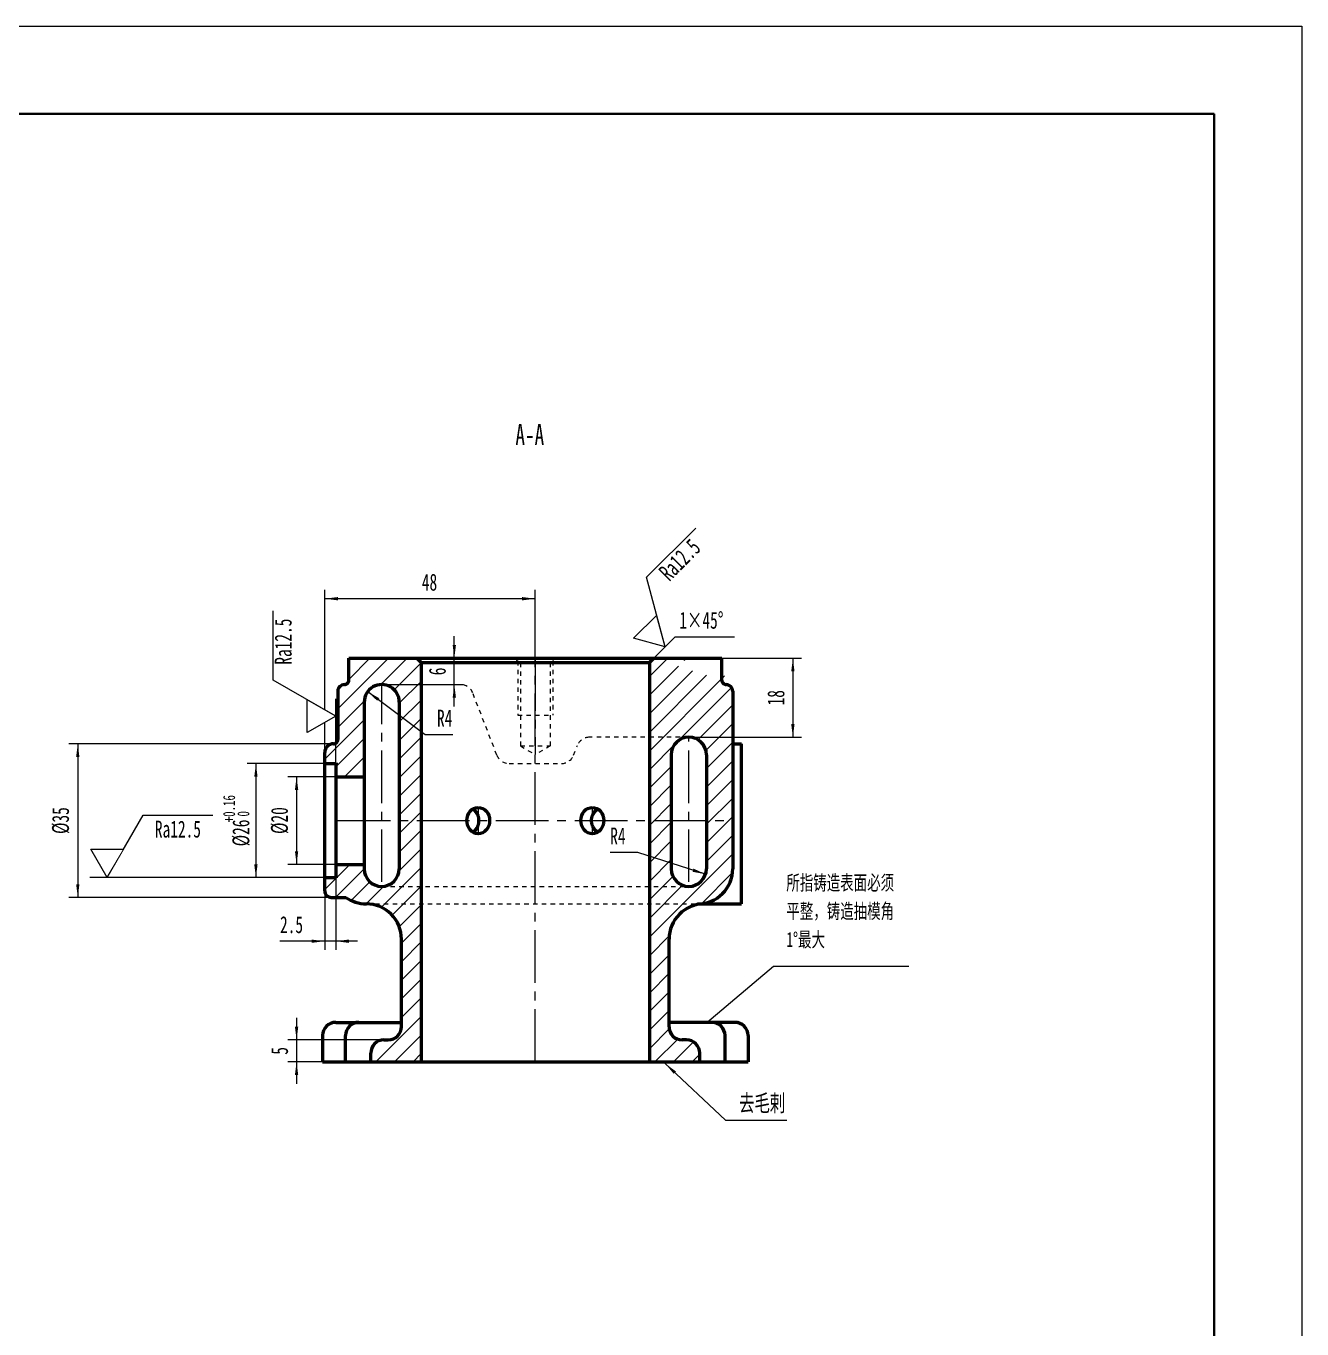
# Model space of a CAD drawing. Header units: millimetres. Extents: x -420 to 420, y -297 to 297.
# Drawn here: x 129.7 to 420.5, y 0 to 297 of the extents above; entities that cross this region are included whole.
import ezdxf

# ---------------------------------------------------------------- set-up
doc = ezdxf.new("R2010")
doc.units = ezdxf.units.MM
doc.set_wipeout_variables(frame=1)
doc.linetypes.add('点画线', pattern=[18, 12, -2, 2, -2])
doc.linetypes.add('虚线', pattern=[2, 1, -1])
doc.layers.get('0').update_dxf_attribs({"lineweight": 35})
for name, color, linetype, lineweight in [('EB0', 7, 'Continuous', 35), ('中心线层', 1, '点画线', 18), ('剖面线层', 7, 'Continuous', 18), ('尺寸线层', 7, 'Continuous', 18), ('虚线层', 6, '虚线', 18)]:
    doc.layers.add(name, color=color, linetype=linetype, lineweight=lineweight)
doc.styles.add('标准', font='', dxfattribs={"width": 0.667})
doc.styles.get('标准').set_extended_font_data('宋体')
doc.dimstyles.new('标准', dxfattribs={"dimtxt": 3.853125, "dimasz": 3, "dimexe": 2, "dimexo": 0, "dimgap": 1.672723958333334, "dimtad": 1, "dimdec": 3, "dimdsep": 46, "dimtxsty": '标准', "dimblk": '_CAXARROW', "dimcen": 0, "dimdle": 5, "dimclrd": 256, "dimclre": 256, "dimclrt": 256, "dimazin": 2, "dimtfac": 0.7071067811865475, "dimtdec": 3, "dimtofl": 0, "dimtmove": 0, "dimatfit": 3, "dimfxl": 0, "dimfrac": 2, "dimtolj": 1, "dimtzin": 0, "dimlwd": 18, "dimarcsym": 0})
pattern_1 = [(45, (0, 0), (-2.121320343559642, 2.121320343559643), [])]

# ---------------------------------------------------------------- blocks, each defined once
blk = doc.blocks.new('*X21')
at = {"layer": '尺寸线层', "linetype": 'Continuous', "lineweight": 18, "transparency": 16777216}
for points in [[(191.3235692260137, 125.8862187870687), (191.6985692260137, 122.8862187870687), (190.9485692260137, 122.8862187870687)], [(191.3235692260137, 105.8862187870687), (191.6985692260137, 108.8862187870687), (190.9485692260137, 108.8862187870687)]]:
    blk.add_hatch(color=256, dxfattribs=at).paths.add_polyline_path(points, flags=0)
for p, q in [((206.7361359133554, 125.8862187870686), (189.3235692260137, 125.8862187870687)), ((191.3235692260137, 125.8862187870687), (191.3235692260137, 105.8862187870687)), ((200.7361390880103, 105.8862187870686), (189.3235692260137, 105.8862187870687))]:
    blk.add_line(p, q, dxfattribs=at)
at = {"layer": '尺寸线层', "linetype": 'Continuous', "lineweight": 18, "transparency": 16777216, "insert": (187.4907624291387, 115.8862137870686), "char_height": 3.853125, "width": 7.779836724375045, "attachment_point": 5, "rotation": 89.9999999999999, "line_spacing_factor": 1.150569886022796, "style": '标准'}
blk.add_mtext('\\T1.001;%%C20', dxfattribs=at)
blk = doc.blocks.new('_CAXARROW')
blk.add_hatch(color=256).paths.add_polyline_path([(0, 0), (-1, 0.125), (-1, -0.125)], flags=0)
blk = doc.blocks.new('*X23')
at = {"layer": '尺寸线层', "linetype": 'Continuous', "lineweight": 18, "char_height": 3.853125, "attachment_point": 1, "rotation": 90, "line_spacing_factor": 1.150569886022796, "style": '标准'}
for s, insert, width in [('\\T1.001;{\\H0.707107x;+0.16}', (174.5686098106112, 115.5061340458345), 12.93328446748848), ('\\T1.001;%%C26', (176.6925062543612, 110.0210784876965), 23.68898869748848), ('\\T1.001;{\\H0.707107x;0}', (177.8210595949862, 116.8098170031544), 12.93328446748848)]:
    blk.add_mtext(s, dxfattribs=dict(at, insert=insert, width=width))
blk = doc.blocks.new('*X22')
at = {"layer": '尺寸线层', "linetype": 'Continuous', "lineweight": 18, "transparency": 16777216}
for points in [[(182.054069216076, 128.8862187870686), (182.429069216076, 125.8862187870686), (181.679069216076, 125.8862187870686)], [(182.054069216076, 102.8862187870686), (182.429069216076, 105.8862187870686), (181.679069216076, 105.8862187870686)]]:
    blk.add_hatch(color=256, dxfattribs=at).paths.add_polyline_path(points, flags=0)
for p, q in [((200.7361390880102, 128.8862187870686), (180.054069216076, 128.8862187870686)), ((182.054069216076, 128.8862187870686), (182.054069216076, 102.8862187870686)), ((200.7361390880103, 102.8862187870686), (180.054069216076, 102.8862187870686))]:
    blk.add_line(p, q, dxfattribs=at)
blk.add_blockref('*X23', (0, 0), dxfattribs=at)
blk = doc.blocks.new('*X24')
at = {"layer": '尺寸线层', "linetype": 'Continuous', "lineweight": 18, "transparency": 16777216}
for points in [[(191.3235692260137, 65.88621878706863), (191.6985692260137, 68.88621878706863), (190.9485692260137, 68.88621878706863)], [(191.3235692260137, 60.8862187870688), (191.6985692260137, 57.8862187870688), (190.9485692260137, 57.8862187870688)]]:
    blk.add_hatch(color=256, dxfattribs=at).paths.add_polyline_path(points, flags=0)
for p, q in [((191.3235692260137, 70.88621878706863), (191.3235692260137, 55.8862187870688)), ((210.7361359134684, 65.88621878706863), (189.3235692260137, 65.88621878706863)), ((197.2361390880101, 60.8862187870688), (189.3235692260137, 60.8862187870688))]:
    blk.add_line(p, q, dxfattribs=at)
at = {"layer": '尺寸线层', "linetype": 'Continuous', "lineweight": 18, "transparency": 16777216, "insert": (187.4693454760136, 63.3862137870687), "char_height": 3.853125, "width": 2.077444453124983, "attachment_point": 5, "rotation": 90, "line_spacing_factor": 1.150569886022796, "style": '标准'}
blk.add_mtext('\\T1.001;5', dxfattribs=at)
blk = doc.blocks.new('*X25')
at = {"layer": '尺寸线层', "linetype": 'Continuous', "lineweight": 18, "transparency": 16777216}
for points in [[(197.7361392205896, 88.3862187870692), (194.7361392205896, 88.0112187870692), (194.7361392205896, 88.7612187870692)], [(200.2361390880103, 88.3862187870692), (203.2361390880103, 88.0112187870692), (203.2361390880103, 88.7612187870692)]]:
    blk.add_hatch(color=256, dxfattribs=at).paths.add_polyline_path(points, flags=0)
for p, q in [((197.7361392205896, 102.8862187870686), (197.7361392205896, 86.3862187870692)), ((200.2361390880103, 102.8862187870686), (200.2361390880103, 86.3862187870692)), ((205.2361390880103, 88.3862187870692), (187.5413892205896, 88.3862187870692))]:
    blk.add_line(p, q, dxfattribs=at)
at = {"layer": '尺寸线层', "linetype": 'Continuous', "lineweight": 18, "transparency": 16777216, "insert": (190.1745354705897, 92.1262187870692), "char_height": 3.853125, "width": 7.60850109937499, "attachment_point": 5, "line_spacing_factor": 1.150569886022796, "style": '标准'}
blk.add_mtext('\\T1.001;2.5', dxfattribs=at)
blk = doc.blocks.new('*X26')
at = {"layer": '尺寸线层', "linetype": 'Continuous', "lineweight": 18, "transparency": 16777216}
for points in [[(304.4553905872373, 152.8862187870687), (304.8303905872373, 149.8862187870687), (304.0803905872373, 149.8862187870687)], [(304.4553905872373, 134.8862187870686), (304.8303905872373, 137.8862187870686), (304.0803905872373, 137.8862187870686)]]:
    blk.add_hatch(color=256, dxfattribs=at).paths.add_polyline_path(points, flags=0)
for p, q in [((288.2361327387005, 152.8862187870688), (306.4553905872373, 152.8862187870687)), ((304.4553905872373, 152.8862187870687), (304.4553905872373, 134.8862187870686)), ((280.7361358783808, 134.8862187870686), (306.4553905872373, 134.8862187870686))]:
    blk.add_line(p, q, dxfattribs=at)
at = {"layer": '尺寸线层', "linetype": 'Continuous', "lineweight": 18, "transparency": 16777216, "insert": (300.6083058216122, 143.8862137870687), "char_height": 3.853125, "width": 4.543135432500009, "attachment_point": 5, "rotation": 90, "line_spacing_factor": 1.150569886022796, "style": '标准'}
blk.add_mtext('\\T1.001;18', dxfattribs=at)
blk = doc.blocks.new('*X27')
at = {"layer": '尺寸线层', "linetype": 'Continuous', "lineweight": 18}
blk.add_hatch(color=256, dxfattribs=at).paths.add_polyline_path([(275.3683203917381, 60.47701431648881), (277.8118584823416, 58.69663609830872), (277.2984257489247, 58.14993066733496)], flags=0)
for p, q in [((275.3683203917381, 60.47701431648881), (289.1222829375295, 47.56012308930792)), ((289.1222829375295, 47.56012308930792), (303.0997629375295, 47.56012308930792))]:
    blk.add_line(p, q, dxfattribs=at)
at = {"layer": '尺寸线层', "linetype": 'Continuous', "lineweight": 18, "insert": (297.4611042656545, 51.30012308930793), "char_height": 3.853125, "width": 15.70410938062497, "attachment_point": 5, "line_spacing_factor": 1.150569886022796, "style": '标准'}
blk.add_mtext('\\T1.001;去毛剌', dxfattribs=at)
blk = doc.blocks.new('*X28')
at = {"layer": '尺寸线层', "linetype": 'Continuous', "lineweight": 18, "transparency": 16777216}
for points in [[(197.7361392205896, 166.4607873201051), (200.7361392205896, 166.0857873201051), (200.7361392205896, 166.8357873201051)], [(245.7361359133554, 166.4607873201051), (242.7361359133554, 166.0857873201051), (242.7361359133554, 166.8357873201051)]]:
    blk.add_hatch(color=256, dxfattribs=at).paths.add_polyline_path(points, flags=0)
for p, q in [((197.7361392205896, 131.3862187870561), (197.7361392205896, 168.4607873201051)), ((245.7361359133554, 166.4607873201051), (197.7361392205896, 166.4607873201051)), ((245.7361359133554, 152.8862187870687), (245.7361359133554, 168.4607873201051))]:
    blk.add_line(p, q, dxfattribs=at)
at = {"layer": '尺寸线层', "linetype": 'Continuous', "lineweight": 18, "transparency": 16777216, "insert": (221.6290478013475, 170.2007873201051), "char_height": 3.853125, "width": 4.971474494999995, "attachment_point": 5, "line_spacing_factor": 1.150569886022796, "style": '标准'}
blk.add_mtext('\\T1.001;48', dxfattribs=at)
blk = doc.blocks.new('*X29')
at = {"layer": '尺寸线层', "linetype": 'Continuous', "lineweight": 18}
for p, q in [((0, 0), (4.898185644011733, 4.898185644011789)), ((4.898185644011733, 4.898185644011789), (18.43745321784593, 4.898185644011789))]:
    blk.add_line(p, q, dxfattribs=at)
at = {"layer": '尺寸线层', "linetype": 'Continuous', "lineweight": 18, "insert": (10.86726876472095, 8.638185644011827), "char_height": 3.853125, "width": 15.08850048, "attachment_point": 5, "line_spacing_factor": 1.150569886022796, "style": '标准'}
blk.add_mtext('\\T1.001;1×45%%D', dxfattribs=at)
blk = doc.blocks.new('*X30')
at = {"layer": '尺寸线层', "linetype": 'Continuous', "lineweight": 18, "transparency": 16777216}
blk.add_hatch(color=256, dxfattribs=at).paths.add_polyline_path([(207.5286052649183, 145.2761449657064), (210.1583088304933, 143.7844063300191), (209.7101976719988, 143.1829943334373)], flags=0)
for p, q in [((207.5286052649183, 145.2761449657064), (220.6478290069379, 135.5010314279029)), ((220.6478290069379, 135.5010314279029), (226.9789890069378, 135.5010314279029))]:
    blk.add_line(p, q, dxfattribs=at)
at = {"layer": '尺寸线层', "linetype": 'Continuous', "lineweight": 18, "transparency": 16777216, "insert": (225.0831581475628, 139.2410314279029), "char_height": 3.853125, "width": 5.099976213749983, "attachment_point": 5, "line_spacing_factor": 1.150569886022796, "style": '标准'}
blk.add_mtext('\\T1.001;R4', dxfattribs=at)
blk = doc.blocks.new('*X31')
at = {"layer": '尺寸线层', "linetype": 'Continuous', "lineweight": 18, "transparency": 16777216}
blk.add_hatch(color=256, dxfattribs=at).paths.add_polyline_path([(284.5428283710639, 103.6577675131368), (281.5726417208514, 104.2222285506755), (281.8029763347135, 104.9359833864959)], flags=0)
for p, q in [((269.1419417404115, 108.627761546354), (262.8107817404116, 108.627761546354)), ((284.5428283710639, 103.6577675131368), (269.1419417404115, 108.627761546354))]:
    blk.add_line(p, q, dxfattribs=at)
at = {"layer": '尺寸线层', "linetype": 'Continuous', "lineweight": 18, "transparency": 16777216, "insert": (264.5781108810366, 112.367761546354), "char_height": 3.853125, "width": 5.099976213749983, "attachment_point": 5, "line_spacing_factor": 1.150569886022796, "style": '标准'}
blk.add_mtext('\\T1.001;R4', dxfattribs=at)
blk = doc.blocks.new('*X70')
at = {"layer": '尺寸线层', "linetype": 'Continuous', "lineweight": 18}
for p, q in [((0, 0), (8.210382708091942, 14.22079999999993)), ((8.210382708091942, 14.22079999999993), (24.06302270809195, 14.2207999999998)), ((0, 0), (-3.731992140041683, 6.464000000000027)), ((-3.731992140041683, 6.464000000000027), (3.731992140041797, 6.46399999999997)), ((31.87706622023239, -1.4210854715202e-14), (-4, 0))]:
    blk.add_line(p, q, dxfattribs=at)
at = {"layer": '尺寸线层', "linetype": 'Continuous', "lineweight": 18, "insert": (15.22199891809192, 11.02079999999987), "char_height": 3.853125, "width": 19.20603822, "attachment_point": 5, "line_spacing_factor": 1.150569886022796, "style": '标准'}
blk.add_mtext('\\T1.001; Ra12.5 ', dxfattribs=at)
blk = doc.blocks.new('*X71')
at = {"layer": '尺寸线层', "linetype": 'Continuous', "lineweight": 18, "transparency": 16777216}
for points in [[(141.4460097504413, 133.3862187870686), (141.8210097504413, 130.3862187870686), (141.0710097504413, 130.3862187870686)], [(141.4460097504413, 98.38621878686546), (141.8210097504413, 101.3862187868655), (141.0710097504413, 101.3862187868655)]]:
    blk.add_hatch(color=256, dxfattribs=at).paths.add_polyline_path(points, flags=0)
for p, q in [((193.7305636734377, 133.3862187870686), (139.4460097504413, 133.3862187870686)), ((141.4460097504413, 133.3862187870686), (141.4460097504413, 98.38621878686546)), ((199.2361392203024, 98.38621878686547), (139.4460097504413, 98.38621878686546))]:
    blk.add_line(p, q, dxfattribs=at)
at = {"layer": '尺寸线层', "linetype": 'Continuous', "lineweight": 18, "transparency": 16777216, "insert": (137.5917860004413, 115.886213786967), "char_height": 3.853125, "width": 7.715585865000008, "attachment_point": 5, "rotation": 90, "line_spacing_factor": 1.150569886022796, "style": '标准'}
blk.add_mtext('\\T1.001;%%C35', dxfattribs=at)
blk = doc.blocks.new('*X72')
at = {"layer": '尺寸线层', "linetype": 'Continuous', "lineweight": 18, "transparency": 16777216}
for points in [[(227.2803635941223, 152.8862187870688), (226.9053635941223, 155.8862187870688), (227.6553635941223, 155.8862187870688)], [(227.2803635941223, 146.8862187870688), (226.9053635941223, 143.8862187870688), (227.6553635941223, 143.8862187870688)]]:
    blk.add_hatch(color=256, dxfattribs=at).paths.add_polyline_path(points, flags=0)
for p, q in [((227.2803635941223, 141.8862187870688), (227.2803635941223, 157.8862187870688)), ((203.2361390880102, 152.8862187870688), (229.2803635941223, 152.8862187870688)), ((210.7361361453729, 146.8862187870688), (229.2803635941223, 146.8862187870688))]:
    blk.add_line(p, q, dxfattribs=at)
at = {"layer": '尺寸线层', "linetype": 'Continuous', "lineweight": 18, "transparency": 16777216, "insert": (223.4404178128723, 149.8862237870688), "char_height": 3.853125, "width": 2.184529218750001, "attachment_point": 5, "rotation": 90, "line_spacing_factor": 1.150569886022796, "style": '标准'}
blk.add_mtext('\\T1.001;6', dxfattribs=at)
blk = doc.blocks.new('*X73')
at = {"layer": '尺寸线层', "linetype": 'Continuous', "lineweight": 18}
for p, q in [((-14.22080000000005, 8.210382708091743), (-14.22080000000017, 24.06302270809175)), ((0, 0), (-14.22080000000005, 8.210382708091743)), ((-6.46399999999997, -3.731992140041797), (-6.464000000000027, 3.731992140041712)), ((0, -10.77874623020094), (0, 4)), ((0, 0), (-6.46399999999997, -3.731992140041797))]:
    blk.add_line(p, q, dxfattribs=at)
at = {"layer": '尺寸线层', "linetype": 'Continuous', "lineweight": 18, "insert": (-11.93550379000009, 16.13670270809178), "char_height": 3.853125, "width": 19.20603822000004, "attachment_point": 5, "rotation": 90.00000000000041, "line_spacing_factor": 1.150569886022796, "style": '标准'}
blk.add_mtext('\\T1.001; Ra12.5 ', dxfattribs=at)
blk = doc.blocks.new('*X74')
at = {"layer": '尺寸线层', "linetype": 'Continuous', "lineweight": 18}
for p, q in [((-4.250006824869274, 15.86124140292614), (6.959502418839747, 27.07075064663533)), ((0, 0), (-4.250006824869274, 15.86124140292614)), ((-7.209655183148243, 1.931821284031372), (-1.931821284031514, 7.209655183148243)), ((0, 0), (-7.209655183148243, 1.931821284031372))]:
    blk.add_line(p, q, dxfattribs=at)
at = {"layer": '尺寸线层', "linetype": 'Continuous', "lineweight": 18, "insert": (2.702785706782184, 19.20325432498379), "char_height": 3.853125, "width": 24.98572572000009, "attachment_point": 5, "rotation": 45.000000000000455, "line_spacing_factor": 1.150569886022796, "style": '标准'}
blk.add_mtext('\\T1.001; Ra12.5 ', dxfattribs=at)

msp = doc.modelspace()

# ---------------------------------------------------------------- hatches: boundary and pattern name
at = {"layer": '剖面线层', "linetype": 'Continuous', "lineweight": 18}
h = msp.add_hatch(dxfattribs=at)
h.set_pattern_fill('无图案', color=256, scale=3, angle=45, style=0, pattern_type=0)
h.set_pattern_definition(pattern_1)
edge = h.paths.add_edge_path(flags=0)
edge.add_line((215.2361359133553, 69.88621878706863), (215.2361359133553, 88.88621878706294))
edge.add_line((215.2361359133554, 68.88621878686553), (215.2361359133553, 69.88621878706863))
edge.add_arc((212.2361359135585, 68.88621878686547), 2.999999999796856, 269.9999999999989, 360.0000000000011)
edge.add_line((211.2361359135482, 65.88621878706863), (212.2361359135584, 65.88621878706863))
edge.add_arc((211.2361359135481, 62.88621878687578), 3.00000000019282, 90, 179.9999999999997)
edge.add_line((208.2361359133555, 60.8862187870688), (208.2361359133555, 62.88621878687582))
edge.add_line((219.7361390880101, 60.8862187870688), (208.2361359133555, 60.8862187870688))
edge.add_line((219.7361390880101, 96.88621878706869), (219.7361390880101, 60.8862187870688))
edge.add_line((207.2361359133496, 96.88621878706869), (219.7361390880101, 96.88621878706869))
edge.add_arc((207.2361359133496, 88.88621878706294), 8.00000000000577, 359.9999999999999, 450)
edge = h.paths.add_edge_path(flags=0)
edge.add_arc((199.2361392203865, 99.8862187866623), 1.499999999796785, 179.9999999999995, 270.0000000000011)
edge.add_line((202.5724463870916, 98.38621878686547), (199.2361392203866, 98.38621878686547))
edge.add_arc((207.2361359133513, 104.8862187870639), 7.999999999995207, 234.340912306346, 270.0000000000004)
edge.add_line((219.7361390880101, 96.88621878706869), (207.2361359133496, 96.88621878706869))
edge.add_line((219.7361390880101, 100.8862187870687), (219.7361390880101, 96.88621878706869))
edge.add_line((210.7361359133553, 100.8862187870687), (219.7361390880101, 100.8862187870687))
edge.add_arc((210.7361359133552, 104.8862187870686), 3.999999999999972, 179.9999999999998, 270)
edge.add_line((206.7361359133554, 105.8862187870686), (206.7361359133554, 104.8862187870686))
edge.add_line((200.2361390880103, 105.8862187870686), (206.7361359133554, 105.8862187870686))
edge.add_line((200.2361390880103, 104.8761396544539), (200.2361390880103, 105.8862187870686))
edge.add_line((200.2361390880103, 102.8862187870686), (200.2361390880103, 104.8761396544539))
edge.add_line((197.7361392205897, 102.8862187870686), (200.2361390880103, 102.8862187870686))
edge.add_line((197.7361392205897, 99.88621878666231), (197.7361392205897, 102.8862187870686))
edge = h.paths.add_edge_path(flags=0)
edge.add_arc((210.7361359133553, 104.8862187870687), 4, 270.0000000000004, 359.9999999999994)
edge.add_line((219.7361390880101, 100.8862187870687), (210.7361359133553, 100.8862187870687))
edge.add_line((219.7361390880101, 115.8862187870686), (219.7361390880101, 100.8862187870687))
edge.add_line((214.7361359133554, 115.8862187870686), (219.7361390880101, 115.8862187870686))
edge.add_line((214.7361359133554, 104.8862187870686), (214.7361359133554, 115.8862187870686))
edge = h.paths.add_edge_path(flags=0)
edge.add_line((214.7361359133554, 115.8862187870686), (214.7361359133554, 142.8862187870688))
edge.add_line((219.7361390880101, 115.8862187870686), (214.7361359133554, 115.8862187870686))
edge.add_line((219.7361390880101, 146.8862187870689), (219.7361390880101, 115.8862187870686))
edge.add_line((210.7361359133554, 146.8862187870688), (219.7361390880101, 146.8862187870689))
edge.add_arc((210.7361359133553, 142.8862187870687), 4.000000000000028, 4.071109992273273e-13, 89.99999999999959)
edge = h.paths.add_edge_path(flags=0)
edge.add_arc((202.2361390882136, 147.8862187868654), 0.9999999835278572, 269.9999999884771, 359.9999999884772)
edge.add_arc((202.2361390880124, 145.3862187870666), 1.500000016271002, 89.99999999999892, 180.0000000000011)
edge.add_line((200.7361390880102, 134.3862187869648), (200.7361390880102, 145.3862187870665))
edge.add_arc((199.736139088114, 134.3862187869649), 0.9999999998962048, 270.0000025302697, 360.0000025302714)
edge.add_arc((199.7361392205985, 131.3862187870598), 2.000000000008841, 90.00000253026326, 180.0000025302584)
edge.add_line((197.7361392205896, 128.8862187870686), (197.7361392205896, 131.3862187870598))
edge.add_line((200.2361390880102, 128.8862187870686), (197.7361392205896, 128.8862187870686))
edge.add_line((200.2361390880102, 125.8862187870686), (200.2361390880102, 128.8862187870686))
edge.add_line((206.7361359133554, 125.8862187870686), (200.2361390880102, 125.8862187870686))
edge.add_line((206.7361359133554, 142.8862187870688), (206.7361359133554, 125.8862187870686))
edge.add_arc((210.7361359133554, 142.8862187870688), 4.000000000000028, 90.0000000000004, 179.9999999999996)
edge.add_line((219.7361390880101, 146.8862187870688), (210.7361359133554, 146.8862187870688))
edge.add_line((219.7361390880101, 151.8862187870688), (219.7361390880101, 146.8862187870688))
edge.add_line((218.7361390880101, 152.8862187870688), (219.7361390880101, 151.8862187870688))
edge.add_line((203.2361390880102, 152.8862187870687), (218.7361390880101, 152.8862187870688))
edge.add_line((203.2361390880102, 147.8862187868654), (203.2361390880102, 152.8862187870687))
h = msp.add_hatch(dxfattribs=at)
h.set_pattern_fill('无图案', color=256, scale=3, angle=45, style=0, pattern_type=0)
h.set_pattern_definition(pattern_1)
edge = h.paths.add_edge_path(flags=0)
edge.add_line((283.2361359133552, 60.8862187870688), (271.7361390880101, 60.8862187870688))
edge.add_line((283.2361359133552, 62.88621878687582), (283.2361359133552, 60.8862187870688))
edge.add_arc((280.2361359131624, 62.88621878687585), 3.000000000192699, 359.9999999999994, 450.0000000000011)
edge.add_line((279.2361359131522, 65.88621878706863), (280.2361359131623, 65.88621878706863))
edge.add_arc((279.2361359131522, 68.88621878686554), 2.999999999796898, 180.0000000000003, 270)
edge.add_line((276.2361359133554, 69.88621878706874), (276.2361359133554, 68.88621878686553))
edge.add_line((276.2361359133554, 88.88621878706294), (276.2361359133554, 69.88621878706874))
edge.add_arc((284.236135913361, 88.88621878706297), 8.000000000005699, 89.99999999999959, 180.0000000000003)
edge.add_line((282.7361390880146, 96.88621878706869), (284.2361359133611, 96.88621878706869))
edge.add_line((271.7361390880101, 96.88621878706869), (282.7361390880146, 96.88621878706869))
edge.add_line((271.7361390880101, 60.8862187870688), (271.7361390880101, 96.88621878706869))
edge = h.paths.add_edge_path(flags=0)
edge.add_line((280.7361359133554, 100.8862187870687), (271.7361390880101, 100.8862187870687))
edge.add_arc((280.7361359133554, 104.8862187870687), 4.000000000000114, 180.0000000000004, 269.9999999999992)
edge.add_line((276.7361359133554, 115.8862187870686), (276.7361359133554, 104.8862187870686))
edge.add_line((271.7361390880101, 115.8862187870686), (276.7361359133554, 115.8862187870686))
edge.add_line((271.7361390880101, 100.8862187870687), (271.7361390880101, 115.8862187870686))
edge.add_line((276.7361359133554, 115.8862187870686), (271.7361390880101, 115.8862187870686))
edge.add_line((276.7361359133554, 130.8862187870686), (276.7361359133554, 115.8862187870686))
edge.add_arc((280.7361359133553, 130.8862187870687), 3.999999999999943, 89.99999999999919, 180.0000000000008)
edge.add_line((271.7361390880101, 134.8862187870686), (280.7361359133554, 134.8862187870686))
edge.add_line((271.7361390880101, 115.8862187870686), (271.7361390880101, 134.8862187870686))
edge = h.paths.add_edge_path(flags=0)
edge.add_arc((280.7361359133553, 104.8862187870686), 3.999999999999972, 270.0000000000008, 360)
edge.add_line((271.7361390880101, 100.8862187870686), (280.7361359133554, 100.8862187870686))
edge.add_line((271.7361390880101, 96.88621878706869), (271.7361390880101, 100.8862187870686))
edge.add_line((282.7361390880146, 96.88621878706869), (271.7361390880101, 96.88621878706869))
edge.add_arc((282.7361390880146, 104.8862187870642), 7.999999999995538, 270, 359.9999999999999)
edge.add_line((290.7361390880101, 115.8862187870686), (290.7361390880101, 104.8862187870642))
edge.add_line((284.7361359133554, 115.8862187870686), (290.7361390880101, 115.8862187870686))
edge.add_line((284.7361359133554, 104.8862187870686), (284.7361359133554, 115.8862187870686))
edge = h.paths.add_edge_path(flags=0)
edge.add_line((280.7361359133554, 134.8862187870686), (271.7361390880101, 134.8862187870686))
edge.add_arc((280.7361359133554, 130.8862187870687), 3.999999999999943, 359.9999999999992, 450.0000000000008)
edge.add_line((284.7361359133554, 115.8862187870686), (284.7361359133554, 130.8862187870686))
edge.add_line((290.7361390880101, 115.8862187870686), (284.7361359133554, 115.8862187870686))
edge.add_line((290.7361390880101, 133.3862187870686), (290.7361390880101, 115.8862187870686))
edge.add_line((290.7361390880101, 145.3862187870665), (290.7361390880101, 133.3862187870686))
edge.add_arc((289.2361327386981, 145.3862187870665), 1.500006349311946, 0, 89.99999999999783)
edge.add_arc((289.2361327384971, 147.8862187868654), 0.9999999997966142, 179.9999999999984, 270)
edge.add_line((288.2361327387005, 152.8862187870688), (288.2361327387005, 147.8862187868654))
edge.add_line((272.7361390880101, 152.8862187870688), (288.2361327387005, 152.8862187870688))
edge.add_line((271.7361390880101, 151.8862187870688), (272.7361390880101, 152.8862187870688))
edge.add_line((271.7361390880101, 134.8862187870686), (271.7361390880101, 151.8862187870688))

# ---------------------------------------------------------------- linework, layer by layer
at = {"layer": 'EB0', "linetype": 'Continuous', "lineweight": 18}
for p, q in [((-420.5, 297), (420.5, 297)), ((420.5, 297), (420.5, -297)), ((284.8356113652948, 69.88621878706876), (300.0455187567532, 82.73355178874341)), ((300.0455187567532, 82.73355178874341), (330.9071242823917, 82.73355178874341))]:
    msp.add_line(p, q, dxfattribs=at)
at = {"layer": 'EB0', "linetype": 'Continuous', "lineweight": 35}
for p, q in [((400.5000074221864, 277.0000005358978), (-400.499992577813, 277.0000219986101)), ((400.4999925778137, -276.999999464102), (400.5000074221864, 277.0000005358979))]:
    msp.add_line(p, q, dxfattribs=at)
at = {"layer": 'EB0', "linetype": 'Continuous', "lineweight": 50}
for p, q in [((203.2361390880102, 147.8862187869496), (203.2361390880102, 152.8862187870687)), ((203.2361390880102, 152.8862187870688), (288.2361327387005, 152.8862187870688)), ((219.7361390880101, 151.8862187870688), (218.7361390880101, 152.8862187870688)), ((219.7361390880101, 151.8862187870688), (219.7361390880101, 60.8862187870688)), ((219.7361390880101, 151.8862187870688), (271.7361390880101, 151.8862187870688)), ((271.7361390880101, 151.8862187870688), (272.7361390880101, 152.8862187870688)), ((271.7361390880101, 151.8862187870688), (271.7361390880101, 60.8862187870688)), ((288.2361327387005, 147.8862187869496), (288.2361327387005, 152.8862187870687)), ((200.7361390880102, 145.3862186084922), (200.7361390880102, 134.3862187870079)), ((206.7361359133554, 142.8862187870688), (206.7361359133554, 104.8862192765832)), ((214.7361359133554, 142.8862187870688), (214.7361359133554, 104.8862192470124)), ((290.7361390880101, 145.3862187870656), (290.7361390880101, 104.886218787066)), ((197.7361392205897, 99.88621878666231), (197.7361392205896, 131.3862187870561)), ((276.7361359133554, 130.8862187870686), (276.7361359133554, 104.8862194631102)), ((284.7361359133554, 130.8862187870685), (284.7361359133553, 104.8862194704733)), ((290.7361390880101, 133.3862187870686), (292.7361359133553, 133.3862187870686)), ((292.7361359133553, 96.88621878706869), (292.7361359133553, 133.3862187870687)), ((197.7361392205896, 128.8862187870686), (200.2361390880103, 128.8862187870686)), ((200.2361390880102, 128.8862187870686), (200.2361390880103, 102.8862187870686)), ((200.2361390878964, 125.8862187870686), (206.7361359133554, 125.8862187870686)), ((200.2361390878964, 105.8862187870686), (206.7361359133554, 105.8862187870686)), ((197.7361392205896, 102.8862187870686), (200.2361390880103, 102.8862187870686)), ((199.2361392203024, 98.38621878686547), (202.5724463870918, 98.38621878686547)), ((282.7361390880164, 96.88621878706869), (292.7361359133553, 96.88621878706869)), ((215.2361359133554, 68.8862187869496), (215.2361359133554, 88.88621878706056)), ((276.2361359133554, 68.8862187869496), (276.2361359133554, 88.88621878706056)), ((200.2361390881879, 69.88621878706874), (215.2361359133554, 69.88621878706874)), ((214.5361360968743, 69.88621878706863), (215.2361359133554, 69.88621878706863)), ((291.2361327385229, 69.88621878706874), (276.2361359133554, 69.88621878706874)), ((197.2361390880101, 66.88621878678384), (197.2361390880101, 60.88621878706886)), ((202.4861359133556, 60.8862187870688), (202.4861359133556, 66.88621878721824)), ((211.2361359134684, 65.88621878706863), (212.2361363265115, 65.88621878706863)), ((280.2361359132422, 65.88621878706863), (279.2361355001991, 65.88621878706863)), ((288.9861359133549, 60.8862187870688), (288.9861359133549, 66.88621878721824)), ((294.2361327387005, 66.88621878678384), (294.2361327387005, 60.88621878706886)), ((208.2361359133555, 60.88621878706869), (208.2361359133554, 62.88621878679601)), ((283.2361359133552, 60.88621878706869), (283.2361359133552, 62.88621878679601)), ((197.2361390880101, 60.8862187870688), (294.2361327387006, 60.8862187870688))]:
    msp.add_line(p, q, dxfattribs=at)
at = {"layer": 'EB0', "color": 7, "linetype": 'Continuous', "lineweight": 18}
msp.add_line((199.736139088157, 133.3862187870686), (192.1256702366862, 133.3862187870686), dxfattribs=at)
at = {"layer": 'EB0', "linetype": 'Continuous', "lineweight": 50}
for centre, radius, start, end in [((202.2361390880125, 145.3862187870665), 1.500000000002217, 90, 180.0000000000771), ((202.2361390882136, 147.8862187868654), 0.9999999997966711, 270.0000000048218, 9.640388463663074e-09), ((210.7361359133554, 142.8862187870688), 4, 359.9999999999996, 180.0000000000004), ((289.2361327384971, 147.8862187868654), 0.9999999997966711, 180.0000000000016, 270.0000000048234), ((289.2361327386982, 145.3862187870665), 1.500000000002217, 0, 90.00000000003908), ((199.736139088114, 134.3862187869648), 0.9999999998962039, 270.0000000024606, 4.92441464716506e-09), ((280.7361359133554, 130.8862187870686), 4, 0, 180), ((199.7361392205985, 131.3862187870598), 2.000000000008839, 90.00000000010422, 180.0000000002084), ((208.2361327166542, 104.8862187870618), 7.999999977953649, 180, 180.0721864892859), ((210.7361359133553, 104.8862187870686), 3.999999999999988, 180.0000085803189, 8.58031884814674e-06), ((280.7361359133554, 104.8862187870686), 3.999999999999988, 179.9999914196812, 359.9999914196812), ((282.7361390880146, 104.8862187870642), 7.999999999995509, 270.000000000013, 2.615688170037064e-11), ((199.2361392203866, 99.88621878666231), 1.499999999796842, 180, 270.0000000032134), ((207.2361359133514, 104.8862187870641), 7.999999999995349, 234.3409123063362, 270), ((207.2361359133496, 88.88621878706294), 8.000000000005741, 359.9999999999999, 90.00000000001629), ((284.2361359133611, 88.88621878706294), 8.000000000005741, 90.00000000001343, 180.0000000000262), ((200.2361390881879, 66.88621878689105), 3.000000000177693, 90.00000000140697, 180.0000000028139), ((205.48613591325, 66.88621878717441), 2.999999999894342, 89.9999999991657, 179.9999999983328), ((212.2361359135584, 68.88621878686553), 2.999999999796884, 270.00000000161, 3.21807674544344e-09), ((279.2361359131522, 68.88621878686553), 2.999999999796898, 180, 270.0000000016057), ((285.9861359134607, 66.88621878717441), 2.999999999894328, 0, 89.99999999916298), ((291.2361327385229, 66.88621878689105), 3.000000000177693, 0, 90.00000000140697), ((211.2361359135482, 62.88621878687582), 3.000000000192799, 90.00000000152423, 180.0000000030483), ((280.2361359131623, 62.88621878687582), 3.000000000192813, 0, 90.00000000152423)]:
    msp.add_arc(centre, radius, start, end, dxfattribs=at)
for centre in [(232.7361335323643, 115.8862187870686), (258.7361382943463, 115.8862187870686)]:
    msp.add_ellipse(centre, major_axis=(1.836970198721084e-16, 3.000000000000089), ratio=0.8660259328935287, dxfattribs=at)
for points, knots in [([(231.4987337512114, 113.248329819842), (232.9069596695082, 114.0950722997773), (232.9069596695082, 115.8862187870686), (232.9069596695081, 117.6773652743599), (231.4987337512115, 118.5241077542952)], [0, 0, 0, 624.0476609973042, 624.0476609973042, 1248.095321994574, 1248.095321994574, 1248.095321994574]), ([(259.9735380754993, 113.248329819842), (258.5653121572025, 114.0950722997773), (258.5653121572025, 115.8862187870686), (258.5653121572025, 117.6773652743599), (259.9735380754992, 118.5241077542952)], [0, 0, 0, 697.2525915908708, 697.2525915908708, 1394.505183181703, 1394.505183181703, 1394.505183181703])]:
    msp.add_rational_spline(points, [0.8721383143172607, 0.8013834848480982, 1, 0.8013834848481092, 0.8721383143172527], degree=2, knots=knots, dxfattribs=at)
at = {"layer": '中心线层', "linetype": '点画线', "lineweight": 18}
for p, q in [((245.7361359133554, 60.88621878706886), (245.7361359133554, 152.8862187870687)), ((245.7361359133554, 152.8862187870686), (245.7361359133554, 130.9232278718239)), ((210.7361359133554, 101.8862187870687), (210.7361359133554, 146.8862187870688)), ((280.7361359133554, 101.8862187870687), (280.7361359133554, 134.8862187870686)), ((232.7361335323643, 118.8862187870686), (232.7361335323643, 112.8862187870685)), ((258.7361382943463, 118.8862187870686), (258.7361382943463, 112.8862187870685)), ((200.7361390880102, 115.8862187870686), (290.7361390880101, 115.8862187870686))]:
    msp.add_line(p, q, dxfattribs=at)
at = {"layer": '虚线层', "color": 6, "linetype": '虚线', "lineweight": 18}
for p, q in [((242.3361390880101, 151.8862187870686), (240.6040882804411, 152.8862187870686)), ((241.7361359133554, 152.2326307814702), (241.7361359133554, 139.8862187870686)), ((242.3361359133553, 151.8862206199564), (242.3361359133553, 132.8862187870686)), ((249.1361359133552, 151.8862169541808), (249.1361359133552, 132.8862187870686)), ((249.1361390880101, 151.8862187870686), (250.868189895579, 152.8862187870686)), ((249.7361359133554, 152.2326271156946), (249.7361359133554, 139.8862187870686)), ((210.7361361453729, 146.8862187870688), (228.6839345944481, 146.8862187870688)), ((236.9923232180008, 130.7988800036945), (231.4799486087381, 144.9735575703703)), ((241.7361359133554, 139.8862187870686), (249.7361359133554, 139.8862187870686)), ((280.7361358783808, 134.8862187870686), (258.1216705658026, 134.8862187870686)), ((242.3361359133553, 132.8862187870686), (245.7361359133554, 130.9232278718239)), ((242.3361359133553, 132.8862187870686), (249.1361359133551, 132.8862187870686)), ((249.1361359133552, 132.8862187870686), (245.7361359133554, 130.9232278718239)), ((254.4799486086423, 130.7988800035209), (255.3256565512631, 132.9735575702604)), ((239.7883372324886, 128.8862187870688), (251.6839345937497, 128.8862187870688)), ((210.7361365030395, 100.8862187870687), (280.7361359133554, 100.8862187870687)), ((207.2361359133496, 96.88621878706869), (282.7361390880164, 96.88621878706869))]:
    msp.add_line(p, q, dxfattribs=at)
for centre, radius, start, end in [((228.6839345938004, 143.8862187866669), 3.000000000401911, 21.25050550920673, 90), ((258.1216705656498, 131.8862187875627), 2.999999999505889, 89.99999999708291, 158.7494945019644), ((239.7883372323455, 131.886218786606), 2.999999999537244, 201.2505054992153, 270), ((251.6839345942965, 131.8862187867108), 2.999999999642, 269.9999999895584, 338.7494944853976)]:
    msp.add_arc(centre, radius, start, end, dxfattribs=at)

# ---------------------------------------------------------------- block references
at = {"layer": '尺寸线层', "linetype": 'Continuous', "lineweight": 18}
for name, p in [('*X29', (272.7361390880101, 152.8862187870688)), ('*X27', (0, 0))]:
    msp.add_blockref(name, p, dxfattribs=at)

# ---------------------------------------------------------------- texts
at = {"layer": '尺寸线层', "linetype": 'Continuous', "lineweight": 18, "attachment_point": 1, "line_spacing_factor": 1.150569886022796, "style": '标准'}
for s, insert, char_height, width in [('\\T1.001;A-A', (241.2049071389358, 206.2788133387221), 4.81640625, 47.22561088410811), ('\\T1.001;所指铸造表面必须平整，铸造抽模角1%%D最大', (302.9688144774728, 103.4078873246182), 3.371484375, 26.92311883600325)]:
    msp.add_mtext(s, dxfattribs=dict(at, insert=insert, char_height=char_height, width=width))

# ---------------------------------------------------------------- dimensions: what is measured, and where the dimension line sits
at = {"layer": '尺寸线层', "linetype": 'Continuous', "lineweight": 18}
for base, p1, p2, angle, picture, middle in [((197.7361392205896, 166.4607873201051), (245.7361359133554, 152.8862187870687), (197.7361392205896, 131.3862187870561), 180, '*X28', (221.7361325669725, 170.2007873201051)), ((227.2803635941223, 152.8862187870688), (210.7361361453729, 146.8862187870688), (203.2361390880102, 152.8862187870688), 90, '*X72', (223.5403635941223, 149.8862237870688)), ((304.4553905872373, 134.8862187870686), (288.2361327387005, 152.8862187870688), (280.7361358783808, 134.8862187870686), 90, '*X26', (300.7153905872373, 143.8862137870687)), ((191.3235692260137, 60.8862187870688), (210.7361359134684, 65.88621878706863), (197.2361390880101, 60.8862187870688), 90, '*X24', (187.5835692260137, 63.3862137870687))]:
    dim = msp.add_linear_dim(base=base, p1=p1, p2=p2, angle=angle, dimstyle='标准', override={"dimsah": 1, "dimtfill": 1, "dimtzin": 0}, dxfattribs=at)
    dim.commit()
    dim.dimension.update_dxf_attribs({"geometry": picture, "text_midpoint": middle})
for center, mpoint, picture, middle in [((210.7361359133554, 142.8862187870688), (207.5286052649183, 145.2761449657064), '*X30', (225.1474090069378, 135.6417449695696)), ((280.7361359133554, 104.8862187870686), (284.5428283710639, 103.6577675131368), '*X31', (264.6423617404116, 108.7684750880207))]:
    dim = msp.add_radius_dim(center=center, mpoint=mpoint, dimstyle='标准', override={"dimtih": 1, "dimtoh": 1, "dimpost": 'R<>', "dimsah": 1, "dimtmove": 2, "dimtfill": 1, "dimtzin": 0}, dxfattribs=at)
    dim.commit()
    dim.dimension.update_dxf_attribs({"geometry": picture, "text_midpoint": middle})
for base, p1, p2, angle, text, override, picture, middle in [((182.054069216076, 102.8862187870686), (200.7361390880102, 128.8862187870686), (200.7361390880103, 102.8862187870686), 90, '\\A1;%%C26{\\H0.707107x;\\S+0.16^  0;}', {"dimsah": 1, "dimtol": 1, "dimtp": 0.16, "dimtm": 0, "dimtfill": 1}, '*X22', (177.3155276548775, 115.8862137870686)), ((191.3235692260136, 105.8862187870687), (206.7361359133554, 125.8862187870686), (200.7361390880103, 105.8862187870686), 89.99999999999984, '%%C20', {"dimsah": 1, "dimtfill": 1}, '*X21', (187.5835692260137, 115.8862137870686))]:
    dim = msp.add_linear_dim(base=base, p1=p1, p2=p2, angle=angle, text=text, dimstyle='标准', override=override, dxfattribs=at)
    dim.commit()
    dim.dimension.update_dxf_attribs({"geometry": picture, "text_midpoint": middle})
dim = msp.add_linear_dim(base=(197.7361392205896, 88.3862187870692), p1=(200.2361390880103, 102.8862187870686), p2=(197.7361392205896, 102.8862187870686), dimstyle='标准', override={"dimsah": 1, "dimtfill": 1, "dimtzin": 0}, dxfattribs=at)
dim.commit()
dim.dimension.update_dxf_attribs({"geometry": '*X25', "text_midpoint": (190.2887592205897, 92.1262187870692)})

# ---------------------------------------------------------------- wipeouts: each hides what was drawn before it
at = {"linetype": 'Continuous', "lineweight": 18}
msp.add_wipeout([(148.1770029958436, 102.88621878706857), (151.83062330094455, 109.21447478706855), (151.83062330094455, 109.21447478706855), (151.9089951358854, 109.35021878706856), (151.9089951358854, 109.35021878706856), (144.4450108558019, 109.3502187870686), (144.4450108558019, 109.3502187870686), (144.52338269074284, 109.21447478706853), (144.52338269074284, 109.21447478706853)], dxfattribs=at).dxf.layer = '尺寸线层'

# ---------------------------------------------------------------- next in the draw order: block references
at = {"layer": '尺寸线层', "linetype": 'Continuous', "lineweight": 18}
msp.add_blockref('*X70', (148.1770029958436, 102.8862187870686), dxfattribs=at)

# ---------------------------------------------------------------- next in the draw order: dimensions: what is measured, and where the dimension line sits
dim = msp.add_linear_dim(base=(141.4460097504413, 98.38621878686546), p1=(193.7305636734377, 133.3862187870686), p2=(199.2361392203024, 98.38621878686547), angle=90.00000000000001, dimstyle='标准', override={"dimpost": '%%C<>', "dimsah": 1, "dimtfill": 1, "dimtzin": 0}, dxfattribs=at)
dim.commit()
dim.dimension.update_dxf_attribs({"geometry": '*X71', "text_midpoint": (137.7060097504413, 115.886213786967)})

# ---------------------------------------------------------------- next in the draw order: wipeouts: each hides what was drawn before it
at = {"linetype": 'Continuous', "lineweight": 18}
for points in [[(275.35441940980706, 155.5044991088651), (273.4225981257756, 162.7141542920134), (273.4225981257756, 162.71415429201338), (268.1447642266589, 157.4363203928965), (268.1447642266589, 157.4363203928965)], [(200.23613908801025, 139.66496501726957), (193.77213908801022, 143.39695715731128), (193.77213908801022, 143.3969571573113), (193.77213908801028, 135.9329728772278), (193.77213908801028, 135.9329728772278)]]:
    msp.add_wipeout(points, dxfattribs=at).dxf.layer = '尺寸线层'

# ---------------------------------------------------------------- next in the draw order: block references
at = {"layer": '尺寸线层', "linetype": 'Continuous', "lineweight": 18}
for name, p in [('*X74', (275.3544194098071, 155.5044991088651)), ('*X73', (200.2361390880102, 139.6649650172696))]:
    msp.add_blockref(name, p, dxfattribs=at)

doc.saveas('drawing.dxf')
